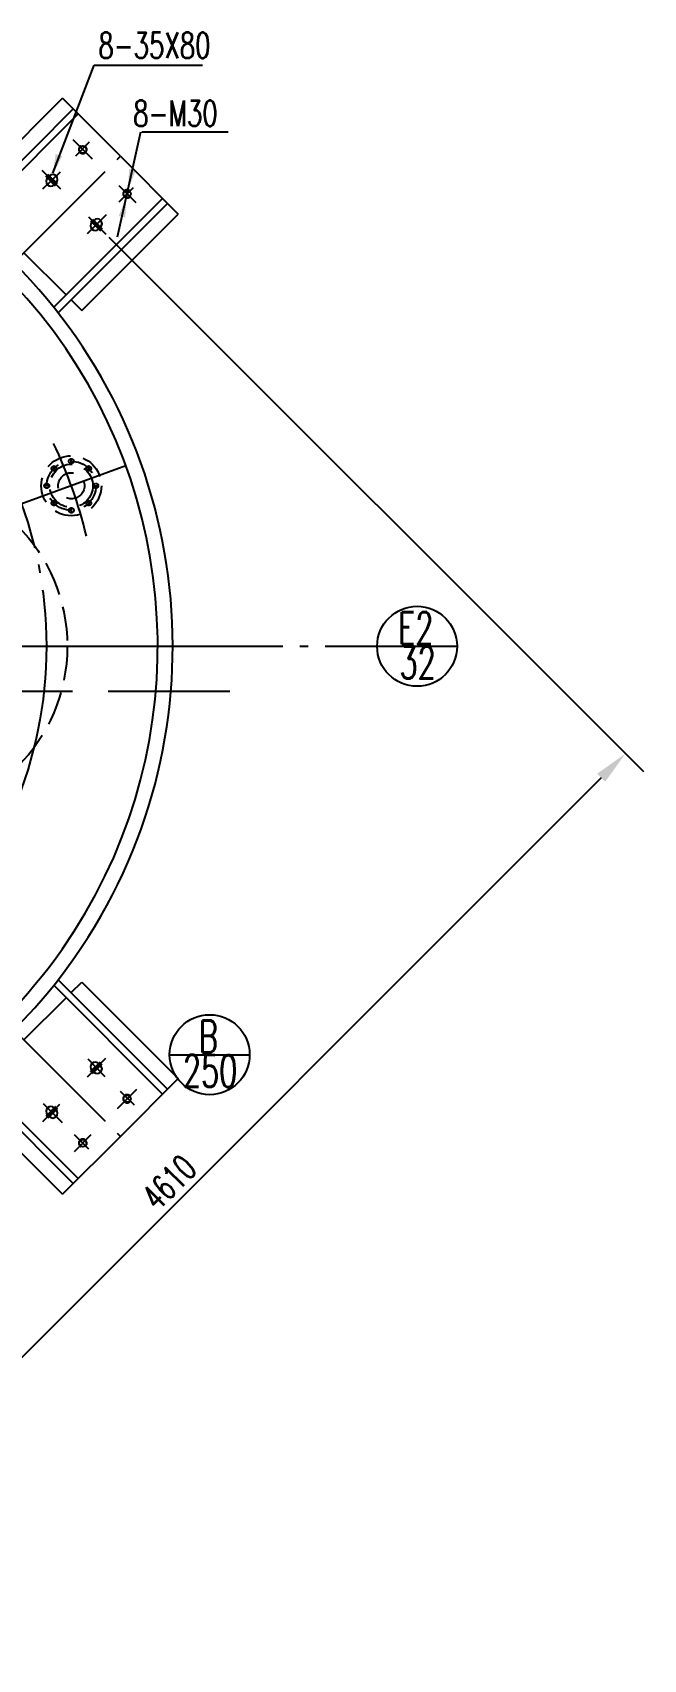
# Model space of a CAD drawing. Extents: x -1586 to 4745, y 878 to 5807.
# Drawn here: x -1363.5 to -1291.9, y 5050.6 to 5241.4 of the extents above; entities that cross this region are included whole.
import ezdxf

# ---------------------------------------------------------------- set-up
doc = ezdxf.new("R2010")
doc.units = 0
doc.header["$MEASUREMENT"] = 0
doc.header["$PDMODE"] = 66
for name, pattern in [('CENTER', [17.5, 13, -1.5, 1.5, -1.5]), ('DASHDOT-M', [25, 20, -2, 1, -2]), ('DASHED', [5.5, 4, -1.5]), ('HIDDEN-M', [4.5, 3, -1.5])]:
    doc.linetypes.add(name, pattern=pattern)
doc.layers.get('0').update_dxf_attribs({"linetype": 'CONTINUOUS'})
doc.layers.get('DEFPOINTS').update_dxf_attribs({"linetype": 'CONTINUOUS'})
for name, color, linetype in [('2', 1, 'CONTINUOUS'), ('4', 4, 'CONTINUOUS'), ('中心线层', 5, 'CENTER'), ('主体层', 1, 'CONTINUOUS'), ('剖面层', 3, 'CONTINUOUS'), ('虚线层', 2, 'DASHED')]:
    doc.layers.add(name, color=color, linetype=linetype)
doc.styles.add('ROMANS', font='ROMANS', dxfattribs={"width": 0.7, "height": 175})
doc.styles.get("Standard").update_dxf_attribs({"font": 'txt.shx', "width": 0.7, "bigfont": 'hztxt.shx'})
doc.styles.add('STYLE1', font='txt.shx', dxfattribs={"width": 0.66})
doc.dimstyles.new('STANDARD$0', dxfattribs={"dimtxt": 3, "dimasz": 4, "dimexe": 3, "dimexo": 0.5, "dimgap": 0.8, "dimtad": 1, "dimdsep": 46, "dimtxsty": 'Standard', "dimcen": 0, "dimadec": 0, "dimazin": 0, "dimtfac": 0.7, "dimtmove": 0, "dimatfit": 0, "dimfxl": 1, "dimtzin": 0, "dimarcsym": 0})

# ---------------------------------------------------------------- blocks, each defined once
blk = doc.blocks.new('*D49')
at = {"layer": 'DEFPOINTS', "color": 0}
for p in [(-1354.91, 5217.74), (-1458.97, 5113.62), (-1398.03, 5052.72)]:
    blk.add_point(p, dxfattribs=at)
at = {"layer": '剖面层', "color": 0, "lineweight": -2}
for p, q in [((-1354.56, 5217.38), (-1291.85, 5154.71)), ((-1296.8, 5154), (-1395.2, 5055.55)), ((-1458.62, 5113.27), (-1395.91, 5050.6))]:
    blk.add_line(p, q, dxfattribs=at)
at = {"layer": '剖面层', "color": 0}
for points in [[(-1297.27, 5154.47), (-1296.33, 5153.53), (-1293.97, 5156.83)], [(-1395.67, 5056.02), (-1394.73, 5055.07), (-1398.03, 5052.72)]]:
    blk.add_solid(points, dxfattribs=at)
at = {"layer": '剖面层', "color": 0, "insert": (-1347.49, 5106.54), "char_height": 3, "attachment_point": 5, "rotation": 45.0162, "style": 'STYLE1'}
blk.add_mtext('\\A1;4610', dxfattribs=at)

msp = doc.modelspace()

# ---------------------------------------------------------------- linework, layer by layer
at = {"color": 7, "linetype": 'Continuous'}
for p, q in [((-1361.117, 5224.898), (-1356.277, 5237.578)), ((-1356.277, 5237.578), (-1343.557, 5237.578))]:
    msp.add_line(p, q, dxfattribs=at)
at = {"layer": '2', "color": 6, "linetype": 'HIDDEN-M'}
for p, q in [((-1358.951, 5190.769), (-1358.951, 5191.46)), ((-1360.743, 5190.027), (-1361.232, 5190.515)), ((-1357.159, 5190.027), (-1356.67, 5190.515)), ((-1361.485, 5188.235), (-1362.177, 5188.235)), ((-1356.417, 5188.235), (-1355.725, 5188.235)), ((-1360.743, 5186.443), (-1361.232, 5185.954)), ((-1358.951, 5185.7), (-1358.951, 5185.009)), ((-1357.159, 5186.443), (-1356.67, 5185.954))]:
    msp.add_line(p, q, dxfattribs=at)
for centre, radius in [((-1358.951, 5188.235), 3.52), ((-1358.951, 5188.235), 2.88), ((-1358.951, 5188.235), 2.528), ((-1360.987, 5190.271), 0.288), ((-1358.951, 5188.235), 1.536), ((-1358.951, 5191.115), 0.288), ((-1356.914, 5190.271), 0.288), ((-1361.831, 5188.235), 0.288), ((-1356.071, 5188.235), 0.288), ((-1360.987, 5186.198), 0.288), ((-1356.914, 5186.198), 0.288), ((-1358.951, 5185.355), 0.288)]:
    msp.add_circle(centre, radius, dxfattribs=at)
at = {"layer": '4', "color": 7, "linetype": 'Continuous'}
for p, q in [((-1353.534, 5217.444), (-1350.783, 5229.734)), ((-1350.697, 5229.758), (-1340.544, 5229.758)), ((-1361.872, 5169.41), (-1335.152, 5169.41))]:
    msp.add_line(p, q, dxfattribs=at)
for points in [[(-1360.794, 5227.14), (-1360.029, 5226.904), (-1361.118, 5224.728)], [(-1352.17, 5225.37), (-1351.389, 5225.195), (-1352.304, 5222.94)]]:
    msp.add_solid(points, dxfattribs=at)
at = {"layer": '中心线层', "color": 5, "linetype": 'DASHDOT-M'}
for p, q in [((-1356.48, 5226.546), (-1358.753, 5228.818)), ((-1356.851, 5228.542), (-1358.469, 5226.898)), ((-1386.817, 5193.265), (-1353.198, 5226.884)), ((-1360.2, 5223.024), (-1362.374, 5225.198)), ((-1362.279, 5223.06), (-1360.235, 5225.071)), ((-1360.79, 5223.388), (-1361.94, 5224.538)), ((-1360.576, 5223.627), (-1361.701, 5224.751)), ((-1351.692, 5223.185), (-1353.373, 5221.504)), ((-1353.368, 5223.433), (-1351.391, 5221.457)), ((-1357.049, 5217.829), (-1354.824, 5220.053)), ((-1356.939, 5219.763), (-1354.913, 5217.737)), ((-1356.693, 5219.291), (-1355.544, 5218.142)), ((-1356.454, 5219.505), (-1355.33, 5218.381)), ((-1479.163, 5169.41), (-1315.952, 5169.41)), ((-1402.545, 5164.13), (-1358.828, 5164.13)), ((-1354.632, 5164.13), (-1340.375, 5164.13)), ((-1386.817, 5145.555), (-1353.198, 5111.936)), ((-1357.058, 5118.938), (-1354.884, 5121.112)), ((-1357.022, 5121.017), (-1355.01, 5118.974)), ((-1356.693, 5119.528), (-1355.544, 5120.678)), ((-1356.454, 5119.315), (-1355.33, 5120.439)), ((-1353.536, 5115.219), (-1351.263, 5117.491)), ((-1351.54, 5115.589), (-1353.184, 5117.207)), ((-1360.318, 5115.677), (-1362.344, 5113.651)), ((-1362.253, 5115.787), (-1360.028, 5113.562)), ((-1360.79, 5115.432), (-1361.94, 5114.282)), ((-1360.576, 5115.193), (-1361.701, 5114.068)), ((-1356.649, 5112.106), (-1358.625, 5110.13)), ((-1356.896, 5110.43), (-1358.577, 5112.111))]:
    msp.add_line(p, q, dxfattribs=at)
at = {"layer": '中心线层'}
msp.add_line((-1352.548, 5190.572), (-1410.657, 5169.356), dxfattribs=at)
at = {"layer": '中心线层', "color": 5, "linetype": 'DASHDOT-M'}
msp.add_circle((-1410.672, 5169.41), 48.8, dxfattribs=at)
for centre, radius, start, end in [((-1357.61, 5227.675), 0.48, 118.33746, 53.75531), ((-1352.406, 5222.471), 0.48, 36.24469, 331.66254), ((-1410.672, 5169.41), 55.04, 13.59063, 25.61566), ((-1352.406, 5116.349), 0.48, 28.33746, 323.75531), ((-1357.61, 5111.144), 0.48, 306.24469, 241.66254)]:
    msp.add_arc(centre, radius, start, end, dxfattribs=at)
msp.add_solid([(-1353.4, 5219.874), (-1352.619, 5219.699), (-1352.486, 5222.128)], dxfattribs=at)
at = {"layer": '主体层', "color": 1, "linetype": 'Continuous'}
for p, q in [((-1371.3, 5222.358), (-1359.986, 5233.672)), ((-1353.198, 5226.884), (-1359.986, 5233.672)), ((-1371.575, 5219.594), (-1358.742, 5232.427)), ((-1370.918, 5219.075), (-1358.153, 5231.839)), ((-1353.198, 5226.884), (-1346.41, 5220.095)), ((-1361.74, 5224.338), (-1361.514, 5224.564)), ((-1360.948, 5223.546), (-1360.722, 5223.772)), ((-1361.007, 5209.164), (-1348.243, 5221.928)), ((-1360.488, 5208.507), (-1347.654, 5221.34)), ((-1357.723, 5208.782), (-1346.41, 5220.095)), ((-1356.536, 5219.134), (-1356.309, 5219.36)), ((-1355.744, 5218.342), (-1355.517, 5218.568)), ((-1364.512, 5215.57), (-1359.556, 5210.614)), ((-1358.968, 5210.026), (-1357.723, 5208.782)), ((-1358.968, 5210.026), (-1357.723, 5208.782)), ((-1361.007, 5129.656), (-1348.243, 5116.892)), ((-1360.488, 5130.313), (-1347.654, 5117.48)), ((-1358.968, 5128.794), (-1357.723, 5130.038)), ((-1357.723, 5130.038), (-1346.41, 5118.724)), ((-1364.512, 5123.25), (-1359.556, 5128.205)), ((-1371.575, 5119.226), (-1358.742, 5106.393)), ((-1370.918, 5119.745), (-1358.153, 5106.981)), ((-1356.536, 5119.686), (-1356.309, 5119.46)), ((-1355.744, 5120.478), (-1355.517, 5120.252)), ((-1353.198, 5111.936), (-1346.41, 5118.724)), ((-1371.3, 5116.462), (-1359.986, 5105.148)), ((-1360.948, 5115.274), (-1360.722, 5115.047)), ((-1361.74, 5114.482), (-1361.514, 5114.256)), ((-1353.198, 5111.936), (-1359.986, 5105.148))]:
    msp.add_line(p, q, dxfattribs=at)
for centre in [(-1357.61, 5227.675), (-1352.406, 5222.471), (-1352.406, 5116.349), (-1357.61, 5111.144)]:
    msp.add_circle(centre, 0.416, dxfattribs=at)
for centre, radius, start, end in [((-1410.672, 5169.41), 61.856, 325, 180), ((-1361.344, 5223.942), 0.56, 135, 315), ((-1361.118, 5224.168), 0.56, 315, 135), ((-1356.14, 5218.738), 0.56, 135, 315), ((-1355.913, 5218.964), 0.56, 315, 135), ((-1410.672, 5169.41), 63.616, 325, 45), ((-1410.672, 5169.41), 61.856, 173.08233, 325), ((-1410.672, 5169.41), 63.616, 217.46653, 325), ((-1356.14, 5120.082), 0.56, 45, 225), ((-1355.913, 5119.856), 0.56, 225, 45), ((-1361.344, 5114.878), 0.56, 45, 225), ((-1361.118, 5114.652), 0.56, 225, 45)]:
    msp.add_arc(centre, radius, start, end, dxfattribs=at)
at = {"layer": '剖面层'}
for p, q in [((-1323.085, 5169.41), (-1313.708, 5169.41)), ((-1347.422, 5121.516), (-1338.045, 5121.516))]:
    msp.add_line(p, q, dxfattribs=at)
for centre in [(-1318.397, 5169.41), (-1342.733, 5121.516)]:
    msp.add_circle(centre, 4.688, dxfattribs=at)
at = {"layer": '虚线层'}
msp.add_circle((-1379.424, 5169.41), 20, dxfattribs=at)

# ---------------------------------------------------------------- texts
at = {"color": 0, "linetype": 'ByBlock', "char_height": 3.75, "attachment_point": 5, "rotation": 359.9, "style": 'STYLE1'}
for s, insert in [('E2', (-1318.547, 5171.551)), ('32', (-1318.333, 5167.499)), ('B', (-1342.884, 5123.658)), ('250', (-1342.669, 5119.606))]:
    msp.add_mtext(s, dxfattribs=dict(at, insert=insert))
at = {"layer": '4', "color": 7, "linetype": 'Continuous', "style": 'ROMANS', "width": 0.7}
for s, p in [('8-35X80', (-1355.777, 5238.387)), ('8-M30', (-1351.689, 5230.409))]:
    msp.add_text(s, height=3, dxfattribs=at).set_placement(p)

# ---------------------------------------------------------------- dimensions: what is measured, and where the dimension line sits
at = {"layer": '剖面层'}
dim = msp.add_linear_dim(base=(-1398.03, 5052.717), p1=(-1354.913, 5217.737), p2=(-1458.97, 5113.622), angle=225.01617, text='4610', dimstyle='STANDARD$0', override={"dimdec": 0, "dimtxsty": 'STYLE1', "dimcen": 2, "dimtp": 0.025, "dimtm": 0.055, "dimtdec": 0, "dimtolj": 1}, dxfattribs=at)
dim.commit()
dim.dimension.update_dxf_attribs({"geometry": '*D49', "text_midpoint": (-1345.86, 5104.916), "dimtype": 161})

doc.saveas('drawing.dxf')
